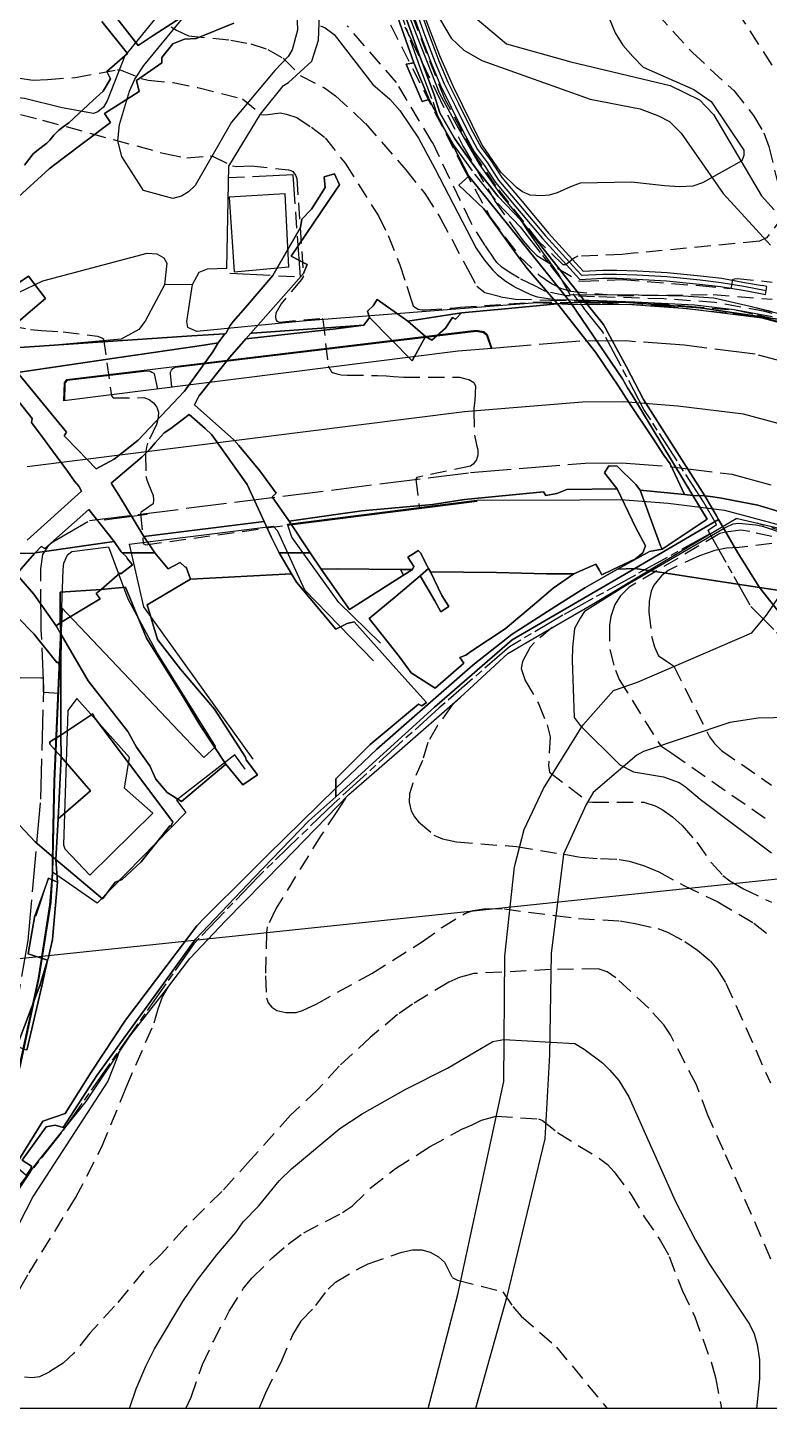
# Model space of a CAD drawing. Header units: feet. Extents: x -1222 to 199575, y -502 to 454509.
# Drawn here: x 265.2 to 356.5, y 0 to 169.8 of the extents above; entities that cross this region are included whole.
import ezdxf

# ---------------------------------------------------------------- set-up
doc = ezdxf.new("R2010")
doc.units = ezdxf.units.FT
doc.header["$MEASUREMENT"] = 0
for name, pattern in [('ANYANG', [9, 5, -1, 2, -1]), ('ANYANG11', [1.5, 1, -0.5]), ('ANYANG2', [6, 5, -1]), ('JEON', [12, 4, -0.5, 1, -0.5, 4, -0.5, 1, -0.5])]:
    doc.linetypes.add(name, pattern=pattern)
doc.layers.get('0').update_dxf_attribs({"linetype": 'CONTINUOUS'})
for name, color, linetype in [('AAA008', 7, 'CONTINUOUS'), ('AAC001', 7, 'CONTINUOUS'), ('AAC002', 7, 'CONTINUOUS'), ('AAC003', 3, 'ANYANG'), ('AD002', 7, 'CONTINUOUS'), ('AD0022', 1, 'CONTINUOUS'), ('ADA085', 1, 'CONTINUOUS'), ('AE001', 1, 'ANYANG2'), ('AE120', 1, 'CONTINUOUS'), ('AE222', 7, 'CONTINUOUS'), ('AE340', 7, 'CONTINUOUS'), ('AZ0801', 7, 'CONTINUOUS'), ('AZ0803', 7, 'CONTINUOUS'), ('BA003', 5, 'CONTINUOUS'), ('CAA001', 7, 'CONTINUOUS'), ('CAA002', 30, 'CONTINUOUS'), ('EA0018', 7, 'JEON'), ('line', 7, 'CONTINUOUS'), ('mm', 7, 'CONTINUOUS'), ('지적', 7, 'CONTINUOUS')]:
    doc.layers.add(name, color=color, linetype=linetype)
picture_1 = doc.add_image_def('image1.jpg', size_in_pixel=(8269, 5907))

# ---------------------------------------------------------------- blocks, each defined once
blk = doc.blocks.new('창덕궁')
at = {"color": 255}
blk.add_lwpolyline([(0, 522.49), (540.82, 522.49), (540.82, 0), (0, 0)], close=True, dxfattribs=at)
at = {"layer": 'AAA008', "color": 255}
blk.add_lwpolyline([(296.9, 149.38), (290, 148.99), (290.63, 139.8), (297.33, 140.41), (296.9, 149.38)], dxfattribs=at)
at = {"layer": 'AAC001', "color": 255}
for points in [[(310.48, 175.58), (313.31, 168.31), (315.89, 161.73), (318.18, 157.5), (320.76, 153.06), (323.3, 149.45), (325.58, 146.69), (326.64, 144.96), (328.65, 142.12), (330.58, 139.45), (331.36, 138.02), (331.92, 137.01), (340.35, 136.97), (345.91, 136.85), (349.63, 136.59), (354.11, 135.58), (356.8, 134.92)], [(248.55, 0), (251.8, 7.85), (255.16, 14.02), (260.55, 22.72), (266.55, 30.44), (272.41, 37.76), (277.76, 45.79), (282.47, 51.79), (285.16, 55.34), (289.56, 59.99), (296.54, 67.08), (304.73, 75.5), (310.97, 80.94), (318.47, 87.5), (324.28, 92.86), (327.35, 94.68), (335.07, 99.12), (342.38, 103.5), (348.08, 106.94), (352.4, 109.47), (352.57, 109.47), (356.78, 108.47), (357.83, 108.22), (362.17, 106.6)]]:
    blk.add_lwpolyline(points, dxfattribs=at)
at = {"layer": 'AAC002', "color": 255}
for points in [[(297.18, 108.66), (320.5, 111.6)], [(258.31, 25.21), (262.13, 34.36), (264.39, 42.51), (266.64, 52.9), (267.92, 61.17), (268.09, 62.26), (268.32, 65.82), (268.56, 77.14), (269.48, 98.4)]]:
    blk.add_lwpolyline(points, dxfattribs=at)
at = {"layer": 'AAC003', "color": 255}
blk.add_lwpolyline([(290.07, 139.64), (298.76, 139.19), (297.86, 151.74), (289.94, 151.37)], dxfattribs=at)
at = {"layer": 'AD002', "color": 255}
blk.add_lwpolyline([(540.82, 26.19), (508.43, 43.77), (470.9, 64.31), (433.81, 84.07), (396.43, 104.44), (375.79, 115.01), (370.43, 117.37), (363.65, 119.51), (353.28, 122.29), (345.22, 123.3), (338.54, 123.8), (333.46, 123.76), (318.94, 122.59), (265.15, 115.81)], dxfattribs=at)
at = {"layer": 'AD0022', "color": 255}
for points in [[(367.01, 131.03), (355.59, 134.09), (346.41, 135.24), (338.94, 135.8), (332.44, 135.75), (327.86, 136.01), (299.03, 133.75), (286.04, 132.48), (284.9, 132.95), (284.8, 133.7), (285.49, 138.23), (282.05, 138.19), (279.65, 133.72), (278.9, 132.71), (276.7, 131.53), (269.04, 130.83), (260.85, 130.19)], [(297.19, 108.76), (320.48, 111.7), (333.12, 111.76), (338.14, 111.8), (344.03, 111.36), (350.97, 110.49), (360.29, 107.99), (366.51, 105.67), (370.47, 104.2), (370.86, 104.05), (390.82, 93.83), (428.12, 73.51), (465.2, 53.75), (502.69, 33.23), (540.82, 12.54)], [(277.7, 106.3), (295.4, 108.53)], [(247.61, 0), (249.36, 5.71), (258.08, 24.92), (262.04, 34.39), (264.29, 42.53), (266.54, 52.92), (267.94, 61.96), (268.25, 65.82), (268.27, 66.99), (268.32, 69.76), (268.46, 77.14), (269.39, 98.54), (269.59, 103.19), (269.66, 103.98), (270.1, 105.01), (270.62, 105.41), (275.17, 105.98)]]:
    blk.add_lwpolyline(points, dxfattribs=at)
at = {"layer": 'ADA085', "color": 255}
for points in [[(319.49, 171.73), (324.14, 167.86), (332.03, 165.63), (344.25, 162.71), (347.86, 160.97), (349.6, 159.15), (355.51, 149.17), (357.05, 147.43)], [(193.43, 138.22), (212.25, 152.48), (237.64, 175.27), (263.8, 198.41), (290.48, 221.49), (292.33, 221.76), (293.84, 221.5), (295.13, 220.96), (295.62, 220.28), (302.58, 199.36), (312.86, 176.13), (317.31, 168.56), (318.89, 167.07), (321.08, 165.79), (334.42, 161.04), (340.58, 159.87), (342.82, 159.01), (344.19, 158.3), (345.61, 156.85), (350.77, 149.42), (356.63, 143.08)], [(285.49, 138.23), (286.29, 139.78), (287.35, 140.16), (289.72, 140.27), (289.96, 152.82), (293.85, 159.2), (296.67, 162.71), (297.32, 163.09), (300.17, 165.72), (301, 168.29), (301.1, 171.45)], [(283, 173.55), (277.16, 166.36), (274.99, 160.84), (274.52, 160.07), (273.86, 159.49), (273.3, 159.27), (269.47, 159.96), (264.8, 161.12), (259.66, 161.63), (257.62, 161.36), (255.85, 160.65), (255.3, 160.3), (252.13, 157.11), (247.33, 150.02), (246.23, 149.28), (245.44, 149.25), (243.35, 150.62), (239.7, 154.28), (237.95, 155.59), (237.41, 156.22), (237.36, 156.61), (244.1, 163.27), (246.93, 166.77), (253.59, 177.26)], [(298.31, 171.77), (298.4, 169.53), (297.74, 167.13), (297.24, 166.28), (295.62, 164.58), (290.29, 158.2), (285.83, 150.44), (285, 149.63), (284.15, 149.11), (283.07, 148.83), (279.46, 149.79), (276.78, 153.99), (276.31, 155.92), (276.51, 157.91), (277.72, 162.04), (278.41, 163.5), (279.49, 165.18), (285.63, 172.59)], [(263.99, 137.2), (267.06, 138.71), (279.9, 142.12), (281.09, 142), (281.95, 141.54), (282.32, 140.87), (282.05, 138.19)], [(308.64, 94.11), (303.48, 99.12), (297.7, 107.16), (297.19, 108.76)], [(307.77, 91.96), (299.32, 100.65), (295.97, 107.91), (295.4, 108.53)], [(275.17, 105.98), (277.55, 99.59), (281.19, 92.82), (288.32, 81.36), (286.87, 80.06), (269.38, 98.5)], [(277.7, 106.3), (279.46, 98.58), (292.9, 79.86)], [(314.5, 0), (318.12, 14), (323.8, 40.2), (323.92, 55.64), (325.09, 66.63), (326.29, 71.19), (328.68, 76.27), (333.53, 84.05), (337.3, 88.29), (340.24, 89.31), (354.32, 95.38), (356.13, 97.56), (359.14, 102.05), (364.05, 100.07), (366.51, 105.67)], [(472.5, 0), (465.61, 2.18), (444.58, 9.27), (437.78, 12.99), (422.12, 25.03), (412.24, 32.39), (398.15, 45.87), (375.73, 65.38), (360, 84.81), (358.96, 85), (355.11, 84.89), (351.62, 84.35), (340.98, 80.81), (340.15, 80.33), (334.81, 75.77), (333.91, 74.29), (331.13, 68.17), (329.64, 55.94), (329.42, 43.48), (328.83, 33.16), (324.12, 13.59), (320.33, 0)], [(291.97, 78.62), (290.68, 80.41), (283.5, 74.83), (284.67, 73.29), (273.76, 62.14), (268.4, 65.86), (268.25, 65.82)]]:
    blk.add_lwpolyline(points, dxfattribs=at)
blk.add_lwpolyline([(277.75, 80.08), (271.25, 87.32), (270.15, 85.85), (269.6, 69.31), (269.78, 68.81), (272.85, 65.57), (280.59, 73.21), (277.11, 76.3)], close=True, dxfattribs=at)
at = {"layer": 'AE001', "color": 255}
for points in [[(540.82, 34.73), (512.02, 50.36), (474.46, 70.91), (437.37, 90.67), (399.93, 111.07), (379.21, 121.69), (372.69, 124.52), (365.75, 126.71), (354.72, 129.67), (345.97, 130.77), (338.79, 131.3), (333.13, 131.26), (322.34, 130.39)], [(268.31, 106.58), (272.81, 109.21), (319.71, 115.13), (333.79, 116.26), (338.29, 116.3), (344.47, 115.83), (351.84, 114.91), (361.55, 112.31), (372.63, 108.2), (392.93, 97.81), (430.25, 77.47), (467.34, 57.71), (504.84, 37.18), (540.82, 17.66)], [(245.47, 0), (248.29, 7.54), (255.98, 26.38), (261.25, 38.64), (263.46, 47.21), (265.28, 57.56), (266.81, 74.92), (267.21, 88.57), (266.88, 95.77), (266.82, 103.27), (267.09, 105.03), (267.77, 106.09), (268.31, 106.58)]]:
    blk.add_lwpolyline(points, dxfattribs=at)
at = {"layer": 'AE120', "color": 255}
blk.add_lwpolyline([(269.67, 123.94), (269.74, 126.16), (270.04, 126.55), (320.38, 132.62), (321.35, 132.45), (321.76, 132.1), (322.34, 130.39), (318.17, 130.05)], close=True, dxfattribs=at)
at = {"layer": 'AE222', "color": 255}
blk.add_lwpolyline([(274.6, 109.29), (279.93, 110.01)], dxfattribs=at)
at = {"layer": 'AE340', "color": 255}
blk.add_lwpolyline([(355.38, 137.12), (355.99, 137.01), (356.17, 137.99), (355.57, 138.11)], dxfattribs=at)
at = {"layer": 'AZ0801', "color": 255}
blk.add_lwpolyline([(331.92, 137.01), (340.35, 136.97), (345.91, 136.85), (349.63, 136.59), (354.11, 135.58), (356.8, 134.88), (360, 134.06), (365.51, 132.59), (371.31, 130.53), (376.03, 128.56), (379.49, 127), (380.18, 126.67)], dxfattribs=at)
at = {"layer": 'AZ0803', "color": 255}
for points in [[(313.13, 173.06), (314.56, 169.03), (315.82, 165.76), (316.91, 163.14), (318.23, 160.51), (319.73, 157.45), (320.99, 155.11), (322.18, 153.49), (323.56, 151.39), (326.04, 148.44), (329.3, 144.58), (332.67, 140.89), (333.55, 139.9), (335.97, 140.02), (337.69, 140.01), (340.2, 139.92), (343.91, 139.71), (347.99, 139.3), (350.61, 139.01), (353.43, 138.51), (355.57, 138.11)], [(312.19, 172.74), (313.62, 168.69), (314.9, 165.38), (316.01, 162.72), (317.33, 160.07), (318.85, 156.99), (320.15, 154.57), (321.36, 152.91), (322.76, 150.79), (325.28, 147.8), (328.54, 143.92), (331.93, 140.23), (333.13, 138.88), (335.99, 139.02), (337.67, 139.01), (340.16, 138.92), (343.83, 138.71), (347.89, 138.3), (350.47, 138.01), (353.25, 137.53), (355.38, 137.12)], [(282.93, 125.61), (282.78, 127.3), (282.78, 127.46), (282.89, 127.72), (283.07, 127.93), (283.38, 128.06), (320.38, 132.52), (321.31, 132.36), (321.67, 132.04), (322.23, 130.38)], [(269.77, 123.95), (269.84, 126.12), (270.09, 126.46), (279.87, 127.63), (280.26, 127.6), (280.49, 127.47), (280.73, 127.34), (280.79, 127.24), (281.19, 125.39)]]:
    blk.add_lwpolyline(points, dxfattribs=at)
at = {"layer": 'BA003', "color": 255}
blk.add_lwpolyline([(312.66, 172.9), (314.09, 168.86), (315.36, 165.57), (316.46, 162.93), (317.78, 160.29), (319.29, 157.22), (320.57, 154.84), (321.77, 153.2), (323.16, 151.09), (325.66, 148.12), (328.92, 144.25), (332.3, 140.56), (333.34, 139.39), (335.98, 139.52), (337.68, 139.51), (340.18, 139.42), (343.87, 139.21), (347.94, 138.8), (350.54, 138.51), (353.34, 138.02), (356.08, 137.5)], dxfattribs=at)
at = {"layer": 'CAA001', "color": 255}
for points, elevation in [([(301.25, 170.08), (301.82, 169.81), (302.92, 168.98), (307.67, 162.86), (309.79, 161.04), (311.02, 159.66), (313.28, 156.25), (315.31, 152.51), (320.39, 142.72), (321.36, 141.27), (322.43, 140.02), (322.97, 139.47), (324.07, 138.61), (325.01, 138.02), (325.12, 137.95), (327.07, 137), (327.89, 136.72), (330.07, 136.42), (334.26, 136.31), (339.93, 136.1), (347.3, 135.73), (352.12, 135.19), (356.8, 134.3)], 40), ([(336.2, 172.39), (337.5, 169.22), (338.44, 167.67), (339.69, 166.31), (340.95, 164.97), (347.17, 162.24), (349.31, 160.76), (353.31, 154.77), (353.31, 154.1), (353.09, 153.44), (348.24, 150.77), (347.06, 150.36), (345.46, 150.27), (343.55, 150.38), (339.5, 150.82), (333.2, 150.7), (332, 150.24), (330.38, 149.52), (329.37, 149.22), (328.43, 149.17), (327.04, 149.25), (326.09, 149.64), (325.35, 150.17), (323.41, 152.07), (321.08, 155.47), (317.59, 162.56), (315.91, 166.39), (313.08, 173.79)], 45), ([(364.99, 105.33), (355.8, 108.42), (354.8, 108.65), (352.72, 108.85), (351.99, 108.76), (351.11, 108.34), (338.77, 101.17), (333.73, 98.01), (333.18, 97.22), (332.48, 95.92), (332.23, 93.61), (332.21, 92.03), (332.47, 85), (333.21, 83.98), (338.08, 79.18), (339.74, 78.3), (343.45, 77.67), (345.38, 76.98), (346.1, 76.5), (347.95, 74.93), (356.73, 68.35)], 40), ([(261.21, 88.16), (261.76, 88.17), (263.64, 88.26), (263.79, 88.34), (263.73, 89.77), (263.86, 89.87), (264.28, 89.92), (266.92, 89.88), (267.05, 89.87), (267.12, 89.8), (267.13, 88.17), (267.21, 88.1), (269.03, 87.97)], 35), ([(277.75, 0), (278.57, 2.39), (279.73, 5.18), (280.81, 7.33), (284.29, 13.15), (286.09, 15.82), (288.48, 18.9), (290.84, 21.63), (291.72, 22.96), (293.62, 24.86), (296.15, 28), (297.68, 29.48), (303.6, 34.44), (306.35, 36.24), (308.26, 37.3), (311.72, 39.26), (316.86, 41.84), (322.43, 45.14), (323.78, 45.38), (332.52, 44.87), (333.68, 44.18), (335.94, 42.51), (336.86, 41.62), (337.93, 40.32), (339.17, 38.34), (344.89, 25.52), (347.4, 20.7), (349.03, 17.85), (354.04, 10.34), (354.6, 9.15), (354.96, 7.86), (355.25, 5.99), (355.24, 3.64), (354.89, 0)], 35), ([(276.42, 43.77), (276.21, 43.17), (275.09, 40.27), (265.89, 26.1), (261.11, 16.87), (258.26, 8.13), (256.78, 0)], 35)]:
    blk.add_lwpolyline(points, dxfattribs=dict(at, elevation=elevation))
at = {"layer": 'CAA002', "color": 255, "linetype": 'ANYANG11', "ltscale": 2}
for points, elevation in [([(282.85, 169.95), (283.53, 169.53), (284.99, 168.83), (290.21, 168.31), (292.66, 167.86), (294.75, 167.15), (296.64, 166.07), (298.81, 163.93), (301.73, 162.45), (303.09, 161.47), (306.77, 158.05), (311.73, 152.36), (314.07, 149.45), (315.97, 146.46), (319.31, 140.19), (320.48, 138.02), (321.45, 137.27), (323.43, 136.74), (325.22, 136.46), (329.45, 136.33), (336.36, 136.13), (342.2, 135.96), (346.46, 135.58), (352.5, 135.07), (355.03, 134.51), (358.01, 133.85)], 38), ([(264.2, 163.61), (265.88, 163.37), (267.64, 163.47), (271.07, 163.71), (276.27, 164.64), (276.58, 164.66), (279.18, 163.6), (280.05, 163.37), (283.12, 163.1), (286.14, 162.46), (291.66, 161.08), (294, 159.14), (294.49, 159.1), (296.29, 159.36), (297.04, 159.19), (298.31, 158.79), (300.14, 157.59), (301.81, 156.29), (304.26, 153.16), (308.36, 146.7), (309.57, 144.27), (311, 140.67), (311.87, 138.02), (312.42, 136.22), (312.63, 135.64), (312.85, 135.44), (313.04, 135.32), (313.27, 135.22), (313.5, 135.16), (313.74, 135.12), (314.17, 135.13), (317.42, 135.35), (318.44, 135.44), (327.71, 136.09), (335.89, 135.98), (343.25, 135.63), (352, 134.68), (355.75, 134.19), (364.71, 131.86)], 38), ([(365.54, 132.54), (355.9, 134.92), (349.78, 136.04), (343.5, 136.47), (334.97, 136.74), (331.49, 136.87), (328.91, 137.37), (327.69, 138.02), (325.68, 139.02), (324.44, 139.77), (323.55, 140.37), (322.95, 140.94), (322.65, 141.36), (321.51, 143.04), (319.77, 145.82), (314.99, 155.76), (310.57, 163.09), (304.5, 170.07)], 41), ([(308.47, 172.85), (318.78, 152.64), (322.12, 146.54), (324.02, 143.99), (325.78, 141.63), (328.1, 139.44), (329.68, 138.37), (330.34, 138.02), (330.77, 137.79), (332.01, 137.41), (337.8, 136.88), (349.55, 137.01), (356.8, 136.44)], 42), ([(356.82, 165.23), (350.53, 174.97)], 43), ([(306.48, 180.78), (312.46, 168.17), (315.55, 161.83), (318.79, 155.21), (322.75, 148.44), (325.38, 144.68), (326.18, 143.6), (327, 142.69), (327.85, 141.83), (332.99, 138.71), (333.5, 138.65), (338.45, 138.84), (347.89, 138.11), (351.58, 137.76), (351.8, 137.89), (351.96, 138.84), (352.18, 138.96), (352.53, 139), (356.8, 138.54)], 43), ([(342.57, 171.64), (347, 166.78), (352.08, 162.1), (354.52, 159.04), (355.79, 156.9), (356.41, 155.21), (357.75, 149.74)], 44), ([(358.27, 146.78), (356.12, 143.97), (355.24, 143.57), (339.76, 142.09), (338.36, 141.95), (332.89, 141.73), (332.48, 141.54), (331.43, 140.68), (331.11, 140.68), (328.08, 143.57), (322.82, 150.39), (320.08, 154.43), (316.54, 161.08), (311.77, 173.19)], 44), ([(258.54, 160.69), (267.05, 158.46), (282.07, 154.34), (284.79, 153.81), (287.66, 154.07), (287.93, 154.05), (290.39, 152.84), (290.93, 152.76), (292.7, 152.83), (297.29, 152.34), (297.57, 152.26), (297.84, 152.14), (298.16, 151.69), (298.32, 151.29), (299.13, 139.25), (298.91, 138.86), (296.4, 135.85), (295.76, 134.72), (295.71, 134.25), (295.76, 133.92), (295.88, 133.73), (296.19, 133.63), (301.46, 134.1), (301.53, 133.96), (302.17, 128.26), (302.41, 127.81), (302.61, 127.52), (302.73, 127.42), (302.84, 127.4), (303.23, 127.24), (303.79, 127.13), (304.53, 127.11), (308.27, 127.06), (309.37, 127.03), (310.21, 126.91), (311.48, 126.85), (318.34, 126.84), (319.11, 126.66), (319.48, 126.54), (320.09, 126.2), (320.32, 125.72), (320.22, 123.96), (320.1, 123.02), (320.1, 122.71), (320.17, 119.71), (320.42, 118.54), (320.61, 117.89), (320.6, 117.25), (320.42, 116.66), (320.04, 116.16), (319.69, 115.89), (313.1, 114.52), (312.96, 114.29), (313.41, 110.71)], 37), ([(260.01, 133.73), (265.56, 132.7), (266.91, 132.57), (269.57, 132.44), (273.81, 131.9), (274.33, 131.68), (274.55, 131.58), (275.52, 124.55), (275.74, 124.3), (279.48, 124.33), (280.14, 124.09), (280.7, 123.69), (281.1, 123.17), (281.3, 122.54), (281.28, 121.91), (281.15, 121.31), (281.05, 121.03), (279.96, 118.74), (279.82, 118.23), (279.74, 117.75), (279.7, 117.32), (279.75, 114.68), (279.87, 114.2), (280.07, 113.69), (280.64, 112.31), (280.69, 111.75), (280.65, 111.26), (279.19, 110.23), (279.11, 110.06), (279.43, 106.39), (279.71, 106.22), (297.18, 108.66)], 36), ([(537.86, 0), (537.83, 0.96), (536.54, 4.63), (533.33, 7.67), (522.12, 14.72), (497.7, 27.18), (451.65, 53.35), (437.77, 60.78), (418.73, 72.47), (412.91, 76.44), (407.28, 80.17), (398.27, 85.96), (388.36, 92.47), (380.73, 97.76), (378.75, 99.2), (377.31, 100.07), (369.7, 103.56), (361.53, 106.72), (354.98, 108.9)], 39), ([(356.78, 107.24), (354.05, 107.85), (352.97, 108.02), (351.11, 107.79), (350.38, 107.61), (339.23, 101.02), (338.16, 99.96), (337.46, 98.89), (336.99, 97.53), (336.95, 97.39), (336.8, 96.36), (336.83, 93.34), (337.52, 90.79), (337.98, 89.67), (343.1, 81.48), (344.47, 80.59), (356.73, 72.05)], 41), ([(356.78, 106.4), (352.77, 105.88), (351.21, 105.82), (349.77, 105.51), (347.88, 104.85), (345.07, 103.61), (344.03, 103.05), (343.2, 102.39), (342.26, 101.26), (341.91, 100.51), (341.67, 99.28), (341.65, 97.93), (341.97, 94.99), (342.32, 93.67), (342.82, 92.56), (344.03, 91.78), (344.7, 91.28), (349.12, 82.62), (349.7, 81.77), (350.58, 80.94), (356.74, 76.64)], 42), ([(329.76, 96.07), (327.57, 94.22), (327.02, 93.65), (326.1, 91.89), (325.95, 91.01), (326.44, 89.53), (328.06, 86.72), (329.12, 84.09), (329.49, 82.6), (329.3, 79.02), (329.43, 78.27), (334.18, 74.61), (334.7, 74.56), (341.03, 74.55), (342.42, 74.11), (343.27, 73.66), (344.57, 72.78), (345.73, 71.71), (347.54, 69.63), (349.3, 67.15), (350.76, 65.55), (351.62, 64.88), (353.28, 63.89), (356.72, 62.27)], 39), ([(318.37, 87.41), (317.4, 86.45), (315.65, 83.99), (314.43, 81.89), (313.77, 79.69), (312.59, 76.92), (312.2, 75.6), (312.13, 74.56), (312.39, 73.52), (312.79, 72.78), (313.3, 72.17), (315.19, 70.53), (316.27, 70.07), (317.96, 69.69), (325.36, 69.11), (331.21, 68.16), (333.29, 67.79), (335.69, 67.63), (337.97, 67.53), (339.24, 67.31), (341, 66.77), (342.89, 66), (345.94, 64.31), (350.14, 62.3), (354.57, 59.68), (356.71, 57.98)], 38), ([(304.3, 75.06), (303.25, 73.43), (301.32, 70.53), (295.8, 61.55), (294.69, 59.22), (294.59, 58.53), (294.47, 53.19), (294.58, 50.52), (294.81, 49.87), (295.26, 49.34), (295.86, 48.96), (296.98, 48.7), (298.24, 48.7), (299.04, 48.93), (300.72, 49.73), (307.56, 53.5), (313.67, 57.34), (316.18, 59.16), (318.99, 60.88), (320.03, 61.23), (321.59, 61.47), (323.87, 61.44), (330.08, 60.63), (332.97, 60.25), (338.08, 59.97), (339.96, 59.65), (342.73, 59.02), (343.92, 58.59), (346.09, 57.43), (347.61, 56.37), (349.17, 55.05), (350.01, 54.07), (351.12, 52.32), (356.6, 40.04)], 37), ([(356.66, 18.36), (350.84, 31.76), (348.88, 36.07), (347.5, 39.79), (344.31, 45.93), (343.48, 47.18), (341.64, 49.24), (337.57, 52.98), (336.5, 53.7), (335.39, 54.08), (329.55, 53.98), (320.12, 53.48), (318.14, 52.94), (317.03, 52.42), (312.56, 49.71), (310.73, 48.44), (307.37, 45.62), (303.54, 42.11), (300.88, 39.2), (297.56, 36.06), (292.64, 30.58), (289.1, 26.67), (284.49, 22.15), (281.63, 18.99), (279.48, 16.9), (275.91, 12.56), (272.86, 9.24), (270.88, 6.78), (269.58, 5.57), (267.85, 4.44), (266.65, 3.88), (265.75, 3.75), (264.83, 3.82)], 36), ([(264.26, 14.69), (265.37, 16.67), (271.1, 25.9), (274.3, 32.11), (277.33, 39.48), (280.77, 47.43), (281.28, 49.13), (281.8, 50.61), (282.5, 51.83)], 36), ([(284.68, 0), (285.33, 1.4), (286.73, 5.41), (288.06, 8.25), (290, 11.94), (291.77, 14.79), (292.83, 16.06), (295.27, 18.49), (297.24, 20.22), (299.17, 21.6), (303.96, 24.08), (305.18, 24.91), (307.36, 27.09), (310.47, 29.5), (314.65, 32.16), (318.65, 34.35), (319.89, 34.88), (321.06, 35.45), (322.85, 35.94), (328.08, 35.61), (328.56, 35.43), (330.41, 33.93), (335.55, 30.74), (336.54, 29.99), (337.38, 29.1), (339.42, 26.34), (341.08, 23.57), (343.08, 20.63), (344.14, 18.7), (345.74, 14.54), (347.25, 11.37), (349.31, 5.71), (349.85, 3.81), (350.59, 0)], 34), ([(293.7, 0), (294.46, 1.83), (296.35, 5.62), (297.82, 9.03), (298.87, 10.75), (300.65, 12.64), (302.17, 14.65), (303.09, 15.54), (306.04, 17.25), (307.11, 17.78), (311.25, 19.22), (312.54, 19.52), (313.69, 19.5), (314.74, 19.22), (315.75, 18.66), (316.49, 17.97), (317.45, 16.12), (318.1, 15.78), (323.69, 14.35), (324.91, 12.52), (325.93, 11.33), (330.29, 7.53), (336.51, 0)], 33)]:
    blk.add_lwpolyline(points, dxfattribs=dict(at, elevation=elevation))
at = {"layer": 'EA0018', "color": 255}
for points in [[(310.27, 174.01), (313.51, 164.87), (315.14, 160.52), (315.74, 158.6), (317.55, 155.46), (320.23, 151.78), (323.06, 148.21), (325.8, 145.35), (333.63, 135.35)], [(349.14, 107.57), (348.94, 108.04), (349.96, 108.73), (348.35, 111.5), (341.04, 122.89), (335.95, 132.47), (333.63, 135.35)], [(349.14, 107.57), (339.99, 102.51), (331.05, 97.57), (324.49, 93.69), (315.83, 86.17), (302.9, 74.43), (293.57, 65.4), (285.65, 57.14), (269.33, 33.91), (265.57, 29.14), (257.2, 16.7), (252.57, 9.81), (248.58, 0)], [(349.14, 107.57), (354.18, 98.63), (364.25, 88.57), (377.2, 79.33), (393.27, 71.31), (408.11, 64.09), (416.04, 58.89), (421.2, 53.3), (431.32, 44.9), (448.23, 40.06), (470.75, 34.23), (485.17, 34.53), (501.64, 34.51), (523.16, 34.66), (540.82, 32.19)]]:
    blk.add_lwpolyline(points, dxfattribs=at)

msp = doc.modelspace()

# ---------------------------------------------------------------- linework, layer by layer
at = {"layer": '지적', "color": 20}
for points in [[(289.95, 174.9), (280.65, 168.88), (278.79, 167.66), (268.89, 180.4)], [(268.89, 180.4), (278.79, 167.66), (280.65, 168.88), (289.95, 174.9)], [(310.26, 175.29), (313.21, 166.99), (315.24, 161.57), (315.93, 159.36), (317.76, 156.16), (319.04, 154.35), (320.3, 152.61), (323.09, 149.07), (325.91, 146.16), (333.85, 136.06), (332.06, 135.99), (319.48, 151.57), (314.61, 161.01), (312.71, 165.52), (309.51, 174.61)], [(358.58, 133.82), (347.96, 135.37), (344.68, 135.62), (338.6, 136.09), (337.1, 136.09), (333.85, 136.06), (325.91, 146.16), (323.09, 149.07), (320.3, 152.61), (319.04, 154.35), (317.76, 156.16), (315.93, 159.36), (315.24, 161.57), (313.21, 166.99), (310.26, 175.29)], [(309.51, 174.61), (312.71, 165.52), (311.76, 165.34), (313.73, 160.74), (314.61, 161.01), (319.48, 151.57), (318.26, 150.48), (321.34, 147.55), (325.33, 142.01), (326.65, 140.23), (330.41, 135.85), (323.04, 135.19), (318.58, 134.76), (311.99, 133.75), (308.2, 136.41), (307.7, 135.62), (307.03, 134.97), (307.26, 134.17), (306.57, 133.25), (303.14, 133), (292.85, 132.27), (292.66, 132.25), (299.13, 139.61), (299.6, 140.71), (297.61, 141.75), (303.14, 149.83), (303.59, 150.49), (303.14, 151.48), (302.96, 151.86), (301.68, 151.49), (301.83, 150.18), (300.12, 147.53), (298.94, 146.28), (298.77, 145.25), (295.36, 139.37), (291.99, 135.42), (290.48, 133.68), (290.11, 133.19), (289.58, 132.2), (289.47, 132.19), (289.47, 132.19), (285.39, 131.92), (273.86, 131.16), (269.67, 130.86), (261.82, 130.33)], [(263.61, 148.62), (267.84, 152.46), (269.4, 153.67), (275.39, 158.17), (274.64, 159.26), (278.92, 161.98), (278.59, 163.35), (281.71, 165.5), (281.72, 166.16), (283.07, 167.86), (284.52, 168.43), (285.95, 168.49), (290.58, 170.4)], [(290.58, 170.4), (285.95, 168.49), (284.52, 168.43), (283.07, 167.86), (281.72, 166.16), (281.71, 165.5), (278.59, 163.35), (278.92, 161.98), (274.64, 159.26), (275.39, 158.17), (269.4, 153.67), (267.84, 152.46), (263.61, 148.62)], [(274.32, 170.58), (277.51, 166.65), (274.94, 164.45), (275.4, 163.53), (274.5, 162.01), (273.23, 160.88), (270.29, 158.15), (269.57, 157.63), (269.01, 157.19), (268.43, 156.62), (267.93, 155.99), (267.56, 155.64), (266.52, 154.86), (265.88, 154.31), (264.8, 152.92)], [(264.8, 152.92), (265.88, 154.31), (266.52, 154.86), (267.56, 155.64), (267.93, 155.99), (268.43, 156.62), (269.01, 157.19), (269.57, 157.63), (270.29, 158.15), (273.23, 160.88), (274.5, 162.01), (275.4, 163.53), (274.94, 164.45), (277.51, 166.65), (274.32, 170.58)], [(263.97, 127.41), (269.99, 120.1), (269.71, 119.65), (271.38, 117.92), (273.63, 115.59), (275.83, 116.77), (278.82, 119.1), (284.5, 125.13), (287.99, 129.96), (288.63, 131.06), (289.47, 132.19), (289.58, 132.2), (290.11, 133.19), (290.48, 133.68), (291.99, 135.42), (295.36, 139.37), (298.77, 145.25), (298.94, 146.28), (300.12, 147.53), (301.83, 150.18), (301.68, 151.49), (302.96, 151.86), (303.14, 151.48), (303.59, 150.49), (303.14, 149.83), (297.61, 141.75), (299.6, 140.71), (299.13, 139.61), (292.66, 132.25), (292.06, 131.56), (290.09, 129.29), (286.26, 124.51), (285.72, 123.43), (290.56, 119.12), (291.21, 118.46), (293.79, 115.32), (295.79, 112.56), (295.3, 112.11), (297.38, 109.14), (299.97, 105.25), (296.14, 105.25), (295.16, 107.2), (294.3, 109.09), (292.2, 113.65), (287.85, 119.77), (287.04, 120.52), (285.07, 122.24), (282.83, 120.54), (282, 119.98), (280.88, 118.77), (280.28, 118.03), (279.28, 117.04), (275.49, 113.81), (276.42, 112.33), (279.48, 107.26), (280.86, 105.25), (276.84, 105.25), (276.71, 105.38), (275.83, 106.63), (272.72, 110.56), (267.32, 105.79), (266.85, 106.02), (266.14, 105.25), (266.06, 105.16), (262.15, 105.25)], [(261.22, 131.19), (265.27, 134.73), (267.41, 136.51), (265.29, 139.25), (258.87, 134.93)], [(258.87, 134.93), (265.29, 139.25), (267.41, 136.51), (265.27, 134.73), (261.22, 131.19)], [(358.05, 110.21), (355.07, 111.09), (352.07, 111.67), (350.6, 111.96), (349.52, 112.12), (348.55, 112.23), (340.98, 124.09), (338.89, 128.11), (337.92, 129.92), (336.08, 133.33), (333.85, 136.06), (333.85, 136.06), (337.1, 136.09), (338.6, 136.09), (344.68, 135.62), (347.96, 135.37), (358.58, 133.82)], [(264.17, 123.79), (265.74, 121.76), (265.69, 121.28), (267.37, 119.01), (268.25, 117.77), (270.1, 115.3), (270.98, 114.07), (271.5, 113.42), (271.85, 112.83), (265.13, 106.81)], [(265.13, 106.81), (271.85, 112.83), (271.5, 113.42), (270.98, 114.07), (270.1, 115.3), (268.25, 117.77), (267.37, 119.01), (265.69, 121.28), (265.74, 121.76), (264.17, 123.79)], [(265.09, 44.07), (266.96, 51.92), (267.63, 55.13), (267.73, 55.3), (268.26, 57.66), (268.89, 64.72), (268.66, 67.51), (274.42, 62.67), (274.48, 62.75), (275.96, 64.74), (276.82, 65.07), (279.17, 67.22), (282.7, 71.67), (282.84, 71.61), (283.07, 72.13), (277.61, 79.4), (273.5, 84.87), (273.24, 85.42), (269.28, 82.8), (269.28, 91.25), (269.28, 91.25), (269.33, 95.19), (272.63, 89.49), (277.54, 83.26), (278.58, 81.34), (280.22, 79.03), (280.98, 77.41), (282.38, 75.77), (284.15, 74.67), (289.6, 79.25), (291.69, 76.72), (293.49, 77.95), (292.11, 79.76), (291.99, 80.1), (288.18, 86.02), (284.02, 90.92), (281.19, 94.59), (279.9, 98.84), (285.26, 101.99), (297.67, 102.64), (298.27, 101.64), (303.14, 95.86), (304.52, 96.56), (305.38, 96.76), (310.89, 90.6), (314.27, 86.82), (313.69, 86.43), (313.29, 86.64), (307.37, 81.67), (303.14, 77.43), (303.14, 76.31), (294.7, 68.04), (292.43, 65.77), (286.98, 60.34), (286.03, 59.36), (277.23, 47.76), (273, 41.36), (269.83, 36.26), (267.06, 35.32), (263.67, 29.85)], [(265.02, 28.64), (265.61, 29.45), (265.69, 29.78), (264.54, 30.53), (267.47, 34.62), (268.57, 34.84), (269.57, 34.57), (273.71, 40.96), (281.42, 51.57), (285.86, 57.73), (293.09, 65.3), (299.82, 72.28), (303.14, 75.24), (315.27, 86.24), (324.83, 94.54), (339.92, 103.32), (342.71, 102.9), (349.08, 101.9), (355.27, 100.97), (355.27, 100.97), (360.07, 94.91)], [(360.07, 94.91), (355.27, 100.97), (360.78, 100.15)], [(261.61, 74.46), (266.14, 69.67), (268.66, 67.51), (268.89, 64.72), (267.77, 65.22), (266.07, 60.63), (265.25, 55.92), (267.63, 55.13), (266.7, 52), (263.88, 44.51)]]:
    msp.add_lwpolyline(points, dxfattribs=at)
for points in [[(314.61, 161.01), (313.73, 160.74), (311.76, 165.34), (312.71, 165.52), (314.61, 161.01)], [(332.06, 135.99), (330.41, 135.85), (326.65, 140.23), (325.33, 142.01), (321.34, 147.55), (318.26, 150.48), (319.48, 151.57), (332.06, 135.99)], [(307.26, 134.17), (307.03, 134.97), (307.7, 135.62), (308.2, 136.41), (311.99, 133.75), (314.14, 131.84), (312.53, 128.84), (307.26, 134.17)], [(332.06, 135.99), (338.39, 126.66), (339.03, 125.54), (339.56, 124.71), (347.04, 112.3), (346.02, 112.41), (344.28, 116.17), (343.5, 117.25), (342.12, 119.34), (339.24, 123.71), (337.89, 125.72), (335.09, 129.91), (330.41, 135.85), (332.06, 135.99)], [(347.04, 112.3), (339.56, 124.71), (339.03, 125.54), (338.39, 126.66), (332.06, 135.99), (333.85, 136.06), (336.08, 133.33), (337.92, 129.92), (338.89, 128.11), (340.98, 124.09), (348.55, 112.23), (347.04, 112.3)], [(292.06, 131.56), (303.14, 132.79), (306.57, 133.25), (307.26, 134.17), (312.53, 128.84), (314.14, 131.84), (314.94, 131.41), (316.62, 132.88), (317.49, 134.18), (317.84, 133.99), (318.58, 134.76), (323.04, 135.19), (330.41, 135.85), (335.09, 129.91), (337.89, 125.72), (339.24, 123.71), (342.12, 119.34), (343.5, 117.25), (344.28, 116.17), (346.02, 112.41), (340.57, 112.95), (340.02, 113.65), (337.74, 115.91), (336.73, 115.95), (336.19, 115.06), (337.72, 113.16), (337.74, 113.13), (331.54, 113.03), (330.3, 112.55), (328.97, 112.29), (328.69, 112.74), (318.97, 111.81), (315.03, 111.17), (306.33, 110.4), (303.14, 109.95), (297.38, 109.14), (295.3, 112.11), (295.79, 112.56), (293.79, 115.32), (291.21, 118.46), (290.56, 119.12), (285.72, 123.43), (286.26, 124.51), (290.09, 129.29), (292.06, 131.56)], [(311.99, 133.75), (318.58, 134.76), (317.84, 133.99), (317.49, 134.18), (316.62, 132.88), (314.94, 131.41), (314.14, 131.84), (311.99, 133.75)], [(306.57, 133.25), (303.14, 132.79), (292.06, 131.56), (292.66, 132.25), (292.85, 132.27), (303.14, 133), (306.57, 133.25)], [(288.63, 131.06), (286.89, 130.78), (276.19, 129.21), (263.97, 127.41), (261.82, 130.33), (269.67, 130.86), (273.86, 131.16), (285.39, 131.92), (289.47, 132.19), (288.63, 131.06)], [(263.97, 127.41), (276.19, 129.21), (286.89, 130.78), (288.63, 131.06), (287.99, 129.96), (284.5, 125.13), (278.82, 119.1), (275.83, 116.77), (273.63, 115.59), (271.38, 117.92), (269.71, 119.65), (269.99, 120.1), (263.97, 127.41)], [(294.3, 109.09), (279.48, 107.26), (276.42, 112.33), (275.49, 113.81), (279.28, 117.04), (280.28, 118.03), (280.88, 118.77), (282, 119.98), (282.83, 120.54), (285.07, 122.24), (287.04, 120.52), (287.85, 119.77), (292.2, 113.65), (294.3, 109.09)], [(337.79, 103.22), (333.78, 100.94), (330.21, 98.68), (324.83, 95.23), (322.31, 93.27), (319.98, 91.43), (313.8, 86.02), (308.18, 81.09), (303.14, 76.31), (303.14, 77.43), (307.37, 81.67), (313.29, 86.64), (313.69, 86.43), (314.27, 86.82), (310.89, 90.6), (305.38, 96.76), (304.52, 96.56), (303.14, 95.86), (298.27, 101.64), (297.67, 102.64), (296.14, 105.25), (299.97, 105.25), (301.33, 103.22), (304.81, 98.25), (311.47, 102.48), (312.56, 103.18), (312.74, 103.56), (311.98, 104.69), (312.84, 105.25), (313.27, 105.53), (313.55, 105.25), (314.4, 103.56), (314.53, 103.33), (313.51, 102.4), (310.54, 99.91), (307.23, 97.16), (310.95, 92.43), (312.4, 90.48), (315.33, 88.58), (318.89, 91.66), (318.4, 92.37), (319.14, 92.67), (319.73, 93.12), (323.95, 95.91), (327.58, 98.93), (329.86, 100.89), (332.43, 102.65), (335.11, 103.85), (335.55, 103.07), (335.86, 102.52), (337.19, 103.18), (340.01, 104.52), (340.91, 105.25), (341.23, 106.11), (340.04, 108.3), (337.74, 113.13), (337.72, 113.16), (336.19, 115.06), (336.73, 115.95), (337.74, 115.91), (340.02, 113.65), (340.57, 112.95), (343.07, 106.1), (343.29, 105.7), (341.72, 105.41), (341.44, 105.25), (337.79, 103.22)], [(299.97, 105.25), (297.38, 109.14), (303.14, 109.95), (306.33, 110.4), (315.03, 111.17), (318.97, 111.81), (328.69, 112.74), (328.97, 112.29), (330.3, 112.55), (331.54, 113.03), (337.74, 113.13), (340.04, 108.3), (341.23, 106.11), (340.91, 105.25), (340.01, 104.52), (337.19, 103.18), (335.86, 102.52), (335.55, 103.07), (335.11, 103.85), (332.43, 102.65), (329.05, 102.67), (322.89, 102.8), (314.77, 102.91), (314.53, 103.33), (314.4, 103.56), (313.55, 105.25), (313.27, 105.53), (312.84, 105.25), (311.98, 104.69), (312.74, 103.56), (312.56, 103.18), (311.1, 103.17), (303.35, 103.28), (301.33, 103.22), (299.97, 105.25)], [(337.79, 103.22), (341.44, 105.25), (341.72, 105.41), (343.29, 105.7), (348.81, 109.4), (347.04, 112.3), (348.55, 112.23), (349.98, 109.8), (350.21, 109.33), (339.92, 103.32), (337.79, 103.22)], [(340.57, 112.95), (346.02, 112.41), (347.04, 112.3), (348.81, 109.4), (343.29, 105.7), (343.07, 106.1), (340.57, 112.95)], [(348.55, 112.23), (349.52, 112.12), (350.6, 111.96), (352.07, 111.67), (355.07, 111.09), (358.05, 110.21), (362.11, 109), (365.89, 107.83), (372.34, 105.25), (409.98, 84.61), (400.56, 88.92), (392.25, 92.76), (391.61, 93.03), (380.12, 96.98), (363.86, 99.7), (360.78, 100.15), (355.27, 100.97), (352.6, 105.25), (350.21, 109.33), (349.98, 109.8), (348.55, 112.23)], [(275.83, 106.63), (266.14, 105.25), (266.85, 106.02), (267.32, 105.79), (272.72, 110.56), (275.83, 106.63)], [(294.3, 109.09), (295.16, 107.2), (296.14, 105.25), (297.67, 102.64), (285.26, 101.99), (284.69, 103.47), (284.53, 103.51), (283.97, 104.06), (282.48, 103.26), (280.86, 105.25), (279.48, 107.26), (294.3, 109.09)], [(339.92, 103.32), (350.21, 109.33), (352.6, 105.25), (355.27, 100.97), (349.08, 101.9), (342.71, 102.9), (339.92, 103.32)], [(276.84, 105.25), (277.36, 104.76), (277.49, 104.51), (278.11, 103.78), (276.65, 102.66), (276.56, 102.74), (274.27, 100.72), (269.19, 100.4), (269.22, 96.63), (268.71, 96.27), (265.96, 100.15), (263.83, 102.63), (266.06, 105.16), (266.14, 105.25), (275.83, 106.63), (276.71, 105.38), (276.84, 105.25)], [(266.06, 105.16), (263.83, 102.63), (265.96, 100.15), (268.71, 96.27), (269.33, 95.19), (269.28, 91.25), (268.93, 91.77), (268.79, 91.73), (265.98, 95.26), (262.01, 99.28), (260.83, 98.33), (260.71, 99.8), (256.6, 99.46), (260, 102.82), (260.17, 102.73), (261.89, 104.75), (262.15, 105.25), (266.06, 105.16)], [(280.86, 105.25), (282.48, 103.26), (283.97, 104.06), (284.53, 103.51), (284.69, 103.47), (285.26, 101.99), (279.9, 98.84), (281.19, 94.59), (284.02, 90.92), (288.18, 86.02), (291.99, 80.1), (292.11, 79.76), (293.49, 77.95), (291.69, 76.72), (289.6, 79.25), (286.39, 84.08), (284.13, 87.87), (279.81, 94.76), (277.24, 101), (274.27, 100.72), (276.56, 102.74), (276.65, 102.66), (278.11, 103.78), (277.49, 104.51), (277.36, 104.76), (276.84, 105.25), (280.86, 105.25)], [(311.1, 103.17), (311.47, 102.48), (304.81, 98.25), (301.33, 103.22), (303.35, 103.28), (311.1, 103.17)], [(337.79, 103.22), (339.92, 103.32), (324.83, 94.54), (315.27, 86.24), (303.14, 75.24), (303.14, 76.31), (308.18, 81.09), (313.8, 86.02), (319.98, 91.43), (322.31, 93.27), (324.83, 95.23), (330.21, 98.68), (333.78, 100.94), (337.79, 103.22)], [(314.77, 102.91), (322.89, 102.8), (329.05, 102.67), (332.43, 102.65), (329.86, 100.89), (327.58, 98.93), (323.95, 95.91), (319.73, 93.12), (319.14, 92.67), (318.4, 92.37), (318.89, 91.66), (315.33, 88.58), (312.4, 90.48), (310.95, 92.43), (307.23, 97.16), (310.54, 99.91), (313.51, 102.4), (315.29, 99.33), (316.03, 97.99), (317.02, 98.64), (316.15, 99.97), (314.77, 102.91)], [(311.1, 103.17), (312.56, 103.18), (311.47, 102.48), (311.1, 103.17)], [(314.53, 103.33), (314.77, 102.91), (316.15, 99.97), (317.02, 98.64), (316.03, 97.99), (315.29, 99.33), (313.51, 102.4), (314.53, 103.33)], [(274.27, 100.72), (273.64, 100.24), (274.14, 99.56), (269.22, 96.63), (269.19, 100.4), (274.27, 100.72)], [(277.24, 101), (279.81, 94.76), (284.13, 87.87), (286.39, 84.08), (289.6, 79.25), (284.15, 74.67), (282.38, 75.77), (280.98, 77.41), (280.22, 79.03), (278.58, 81.34), (277.54, 83.26), (272.63, 89.49), (269.33, 95.19), (269.22, 96.63), (274.14, 99.56), (273.64, 100.24), (274.27, 100.72), (277.24, 101)], [(260.83, 98.33), (262.01, 99.28), (265.98, 95.26), (268.79, 91.73), (268.93, 91.77), (269.28, 91.25), (269.28, 82.8), (267.95, 81.97), (267.92, 81.7), (269.33, 80.13), (268.94, 72.53), (268.66, 67.51), (266.14, 69.67), (261.61, 74.46), (261.5, 75), (261.49, 76.29), (261.69, 82.71), (261.46, 88.77), (260.82, 98.21), (260.83, 98.33)], [(268.71, 96.27), (269.22, 96.63), (269.33, 95.19), (268.71, 96.27)], [(273.24, 85.42), (273.5, 84.87), (277.61, 79.4), (283.07, 72.13), (282.84, 71.61), (282.7, 71.67), (279.17, 67.22), (276.82, 65.07), (275.96, 64.74), (274.48, 62.75), (274.42, 62.67), (268.66, 67.51), (268.94, 72.53), (272.92, 75.95), (269.33, 80.13), (269.28, 82.8), (273.24, 85.42)], [(269.33, 80.13), (267.92, 81.7), (267.95, 81.97), (269.28, 82.8), (269.33, 80.13)], [(272.92, 75.95), (268.94, 72.53), (269.33, 80.13), (272.92, 75.95)], [(303.14, 75.24), (299.82, 72.28), (293.09, 65.3), (285.86, 57.73), (281.42, 51.57), (273.71, 40.96), (269.57, 34.57), (268.57, 34.84), (267.47, 34.62), (264.54, 30.53), (265.69, 29.78), (265.61, 29.45), (265.02, 28.64), (263.67, 29.85), (267.06, 35.32), (269.83, 36.26), (273, 41.36), (277.23, 47.76), (286.03, 59.36), (286.98, 60.34), (292.43, 65.77), (294.7, 68.04), (303.14, 76.31), (303.14, 75.24)], [(268.89, 64.72), (268.26, 57.66), (267.73, 55.3), (267.63, 55.13), (265.25, 55.92), (266.07, 60.63), (266.27, 60.61), (267.77, 65.22), (268.89, 64.72)], [(267.63, 55.13), (266.96, 51.92), (266.7, 52), (267.63, 55.13)], [(266.7, 52), (266.96, 51.92), (265.09, 44.07), (263.88, 44.51), (266.7, 52)]]:
    msp.add_lwpolyline(points, close=True, dxfattribs=at)

# ---------------------------------------------------------------- block references
at = {"layer": 'mm'}
msp.add_blockref('창덕궁', (0, 0), dxfattribs=at)

# ---------------------------------------------------------------- pictures from other files: only their frames are drawn
at = {"layer": 'line', "color": 3}
image = msp.add_image(picture_1, insert=(-89.37, 18.15), size_in_units=(698.97, 499.31), rotation=5.99868, dxfattribs=at)
image.dxf.flags = 7

doc.saveas('drawing.dxf')
